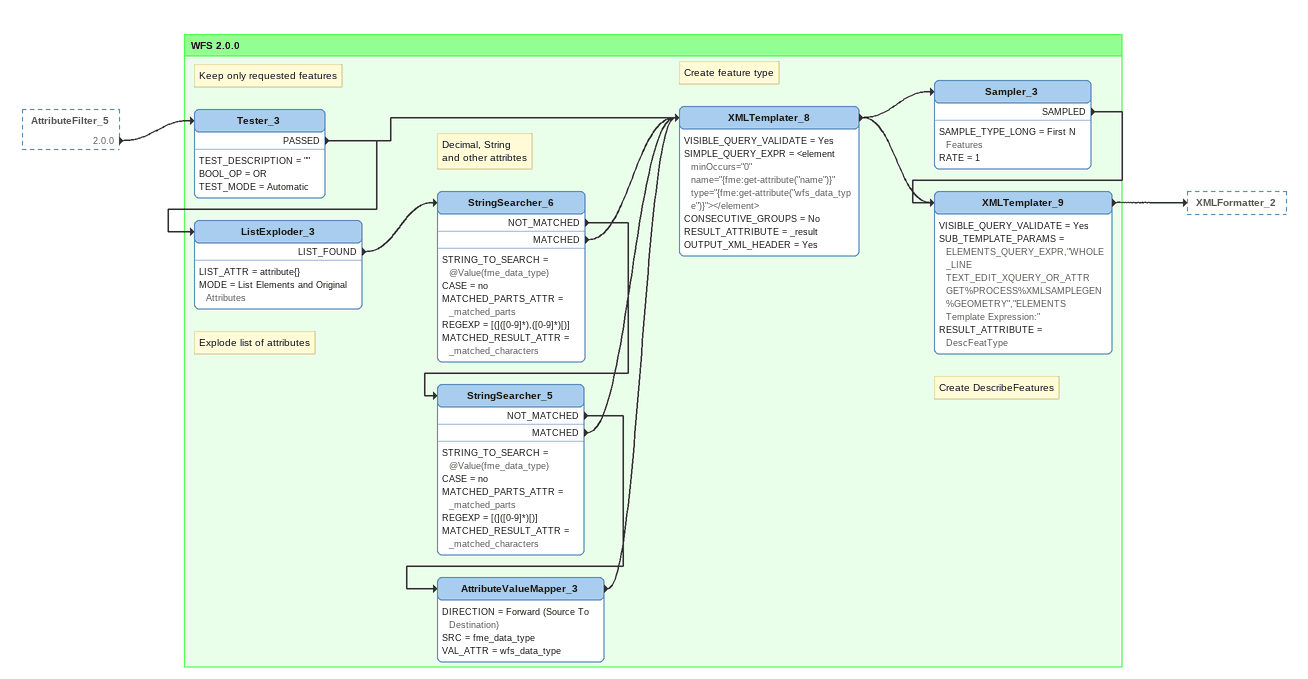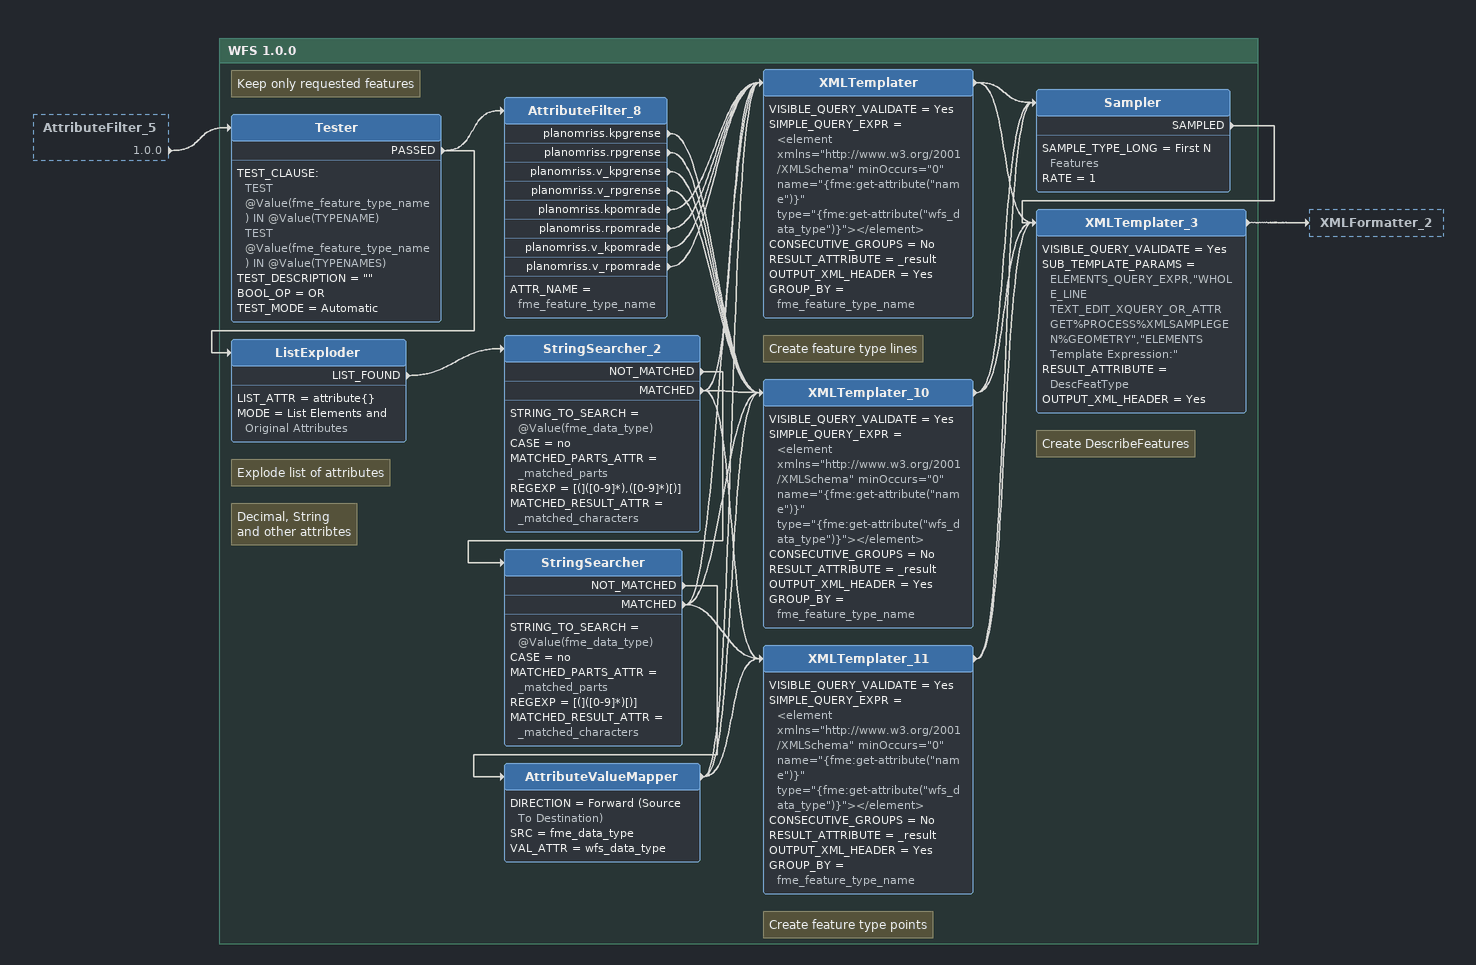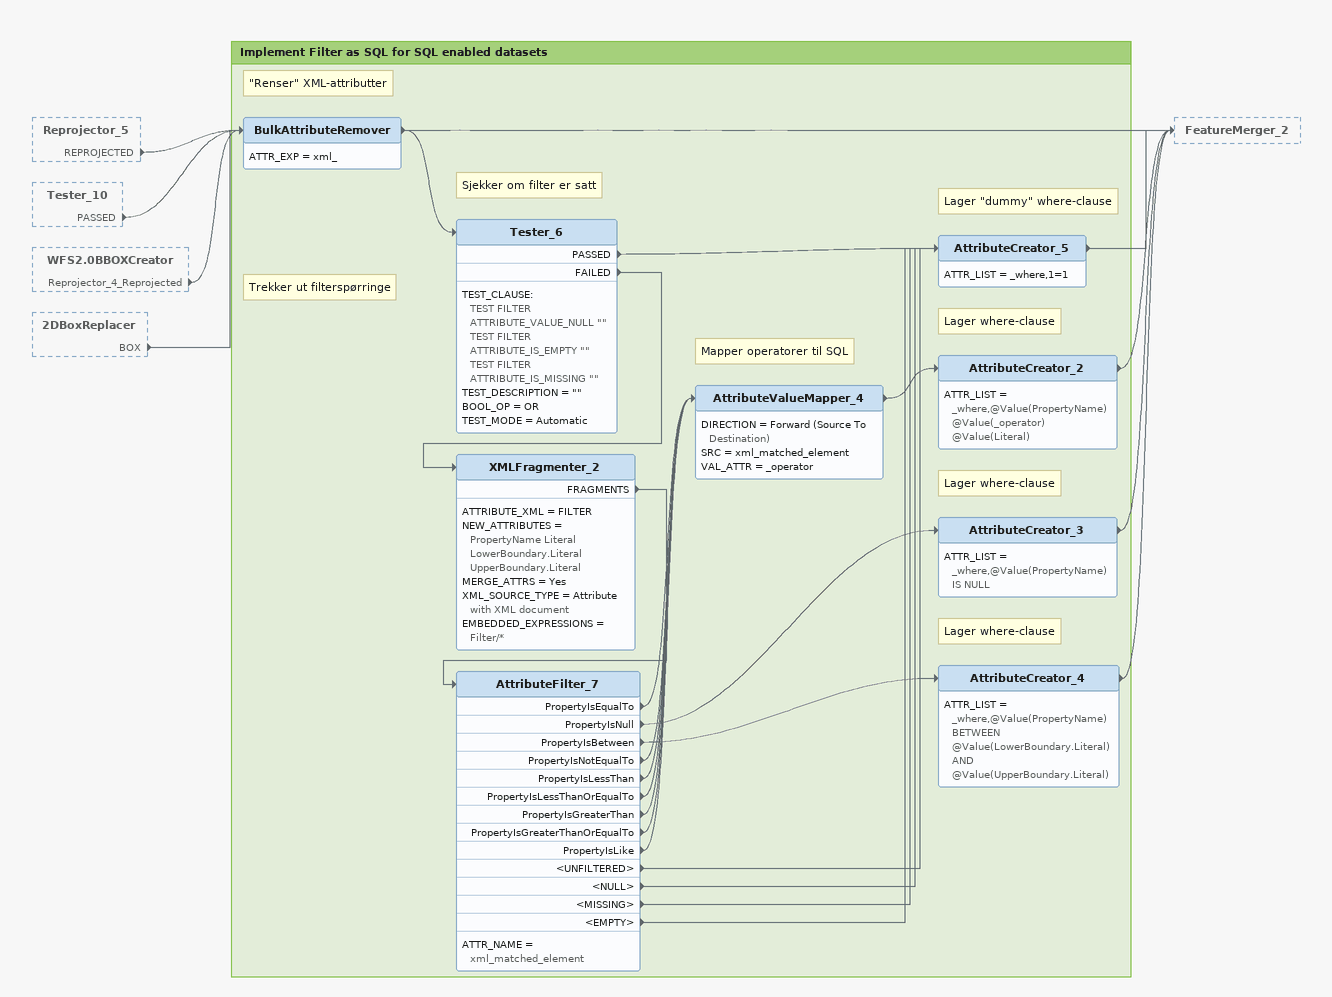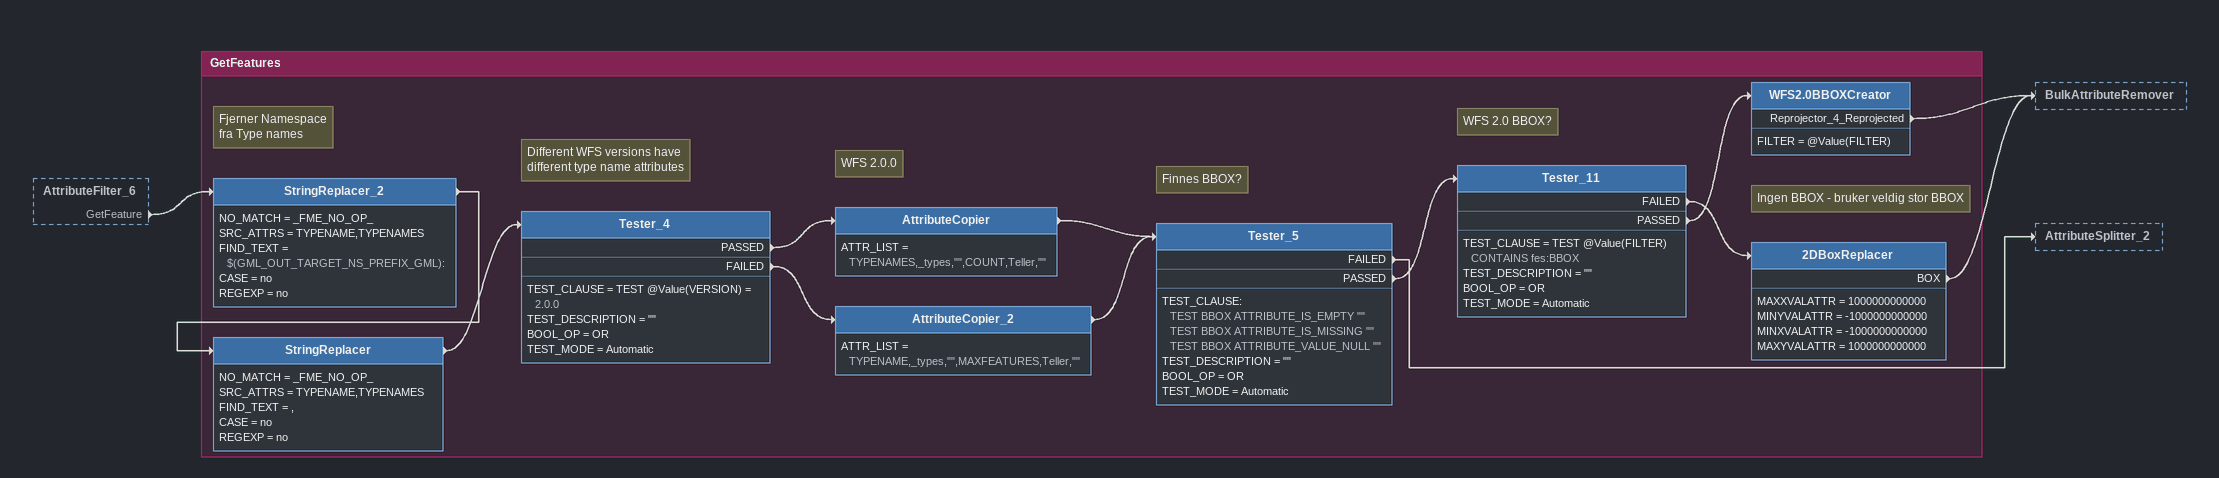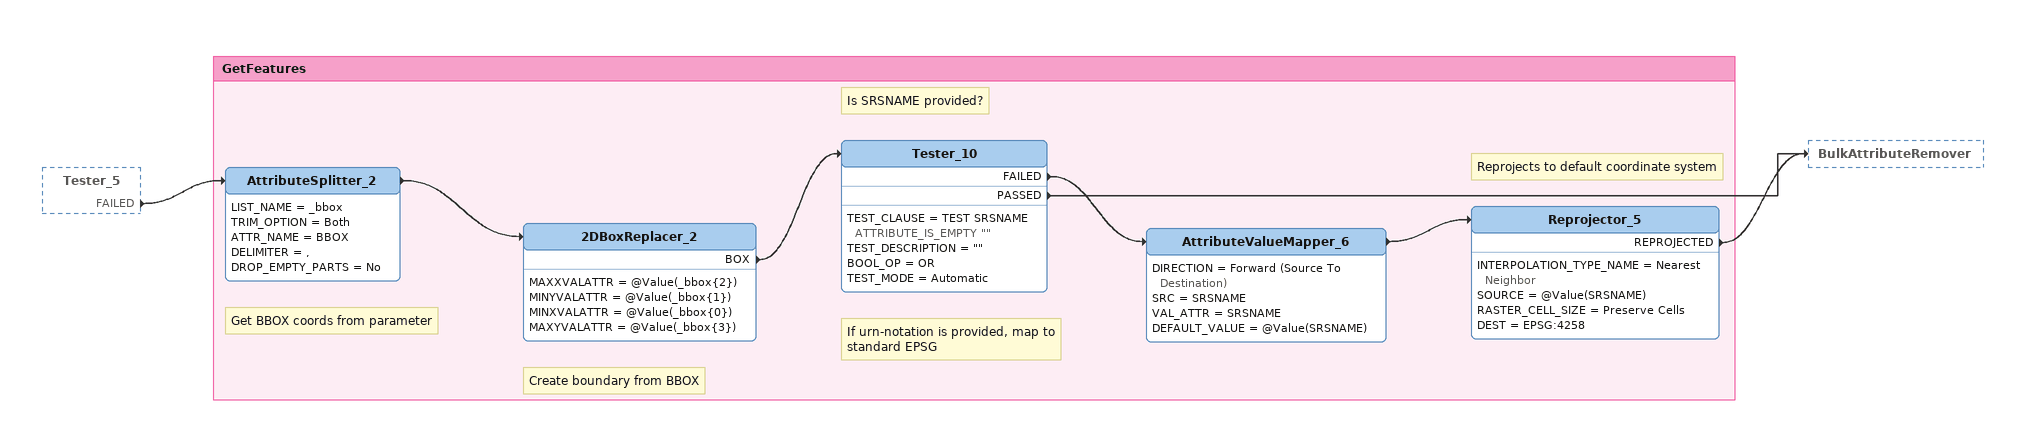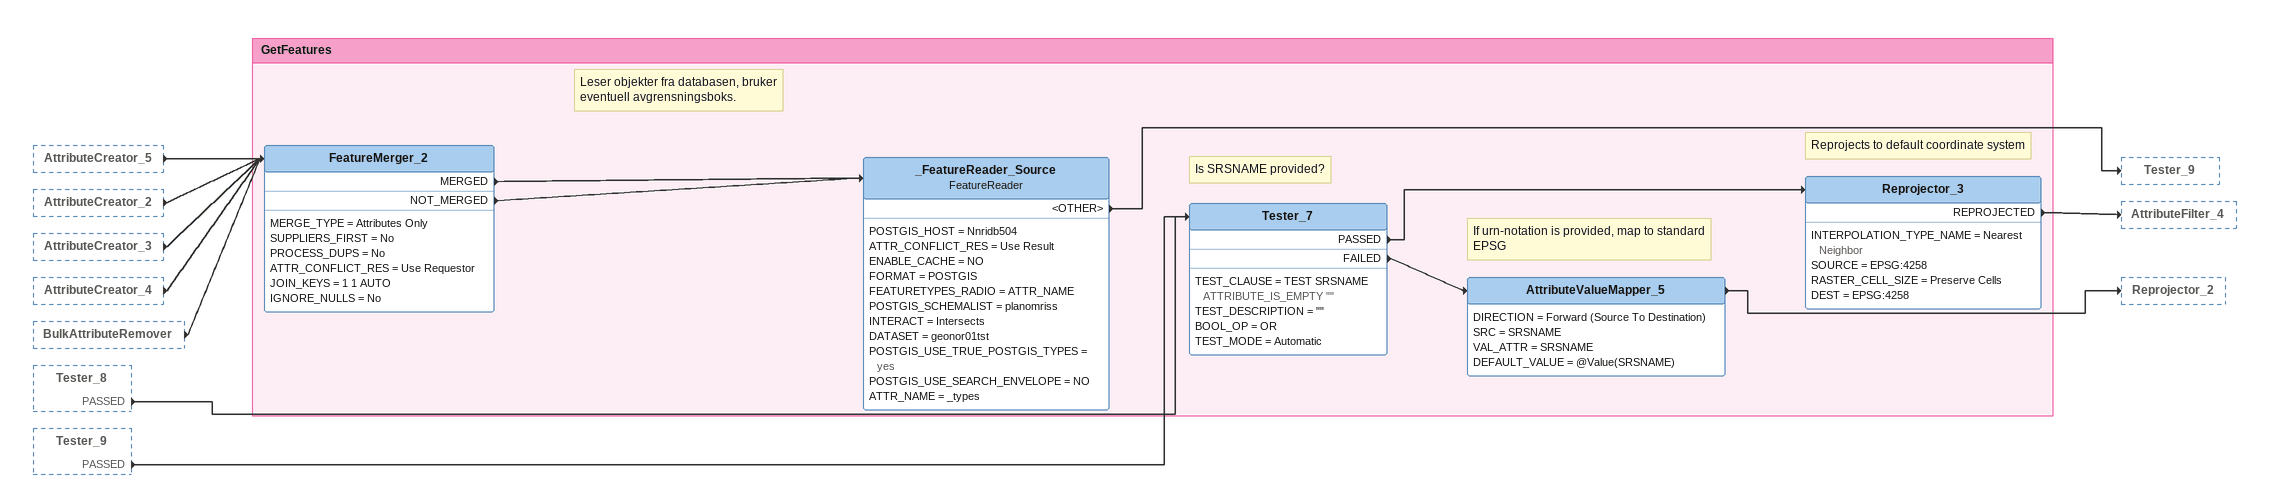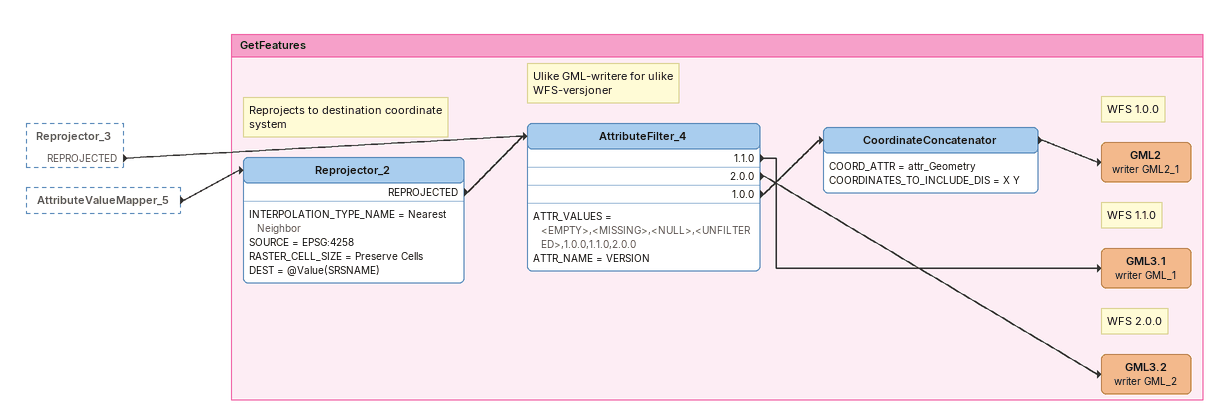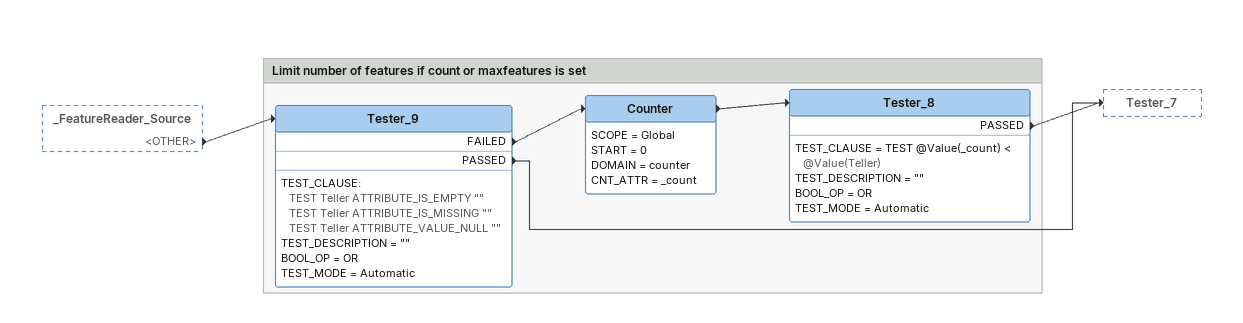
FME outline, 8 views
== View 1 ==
AttributeFilter_5 [outside]
    2.0.0 -> Tester_3

Bookmark: WFS 2.0.0
Note: Keep only requested features
Tester_3
    TEST_DESCRIPTION = ""
    BOOL_OP = OR
    TEST_MODE = Automatic
    PASSED -> ListExploder_3
    PASSED -> XMLTemplater_8
Note: Explode list of attributes
ListExploder_3
    LIST_ATTR = attribute{}
    MODE = List Elements and Original Attributes
    LIST_FOUND -> StringSearcher_6
Note: Decimal, String / and other attribtes
StringSearcher_6
    STRING_TO_SEARCH = @Value(fme_data_type)
    CASE = no
    MATCHED_PARTS_ATTR = _matched_parts
    REGEXP = [(]([0-9]*),([0-9]*)[)]
    MATCHED_RESULT_ATTR = _matched_characters
    NOT_MATCHED -> StringSearcher_5
    MATCHED -> XMLTemplater_8
StringSearcher_5
    STRING_TO_SEARCH = @Value(fme_data_type)
    CASE = no
    MATCHED_PARTS_ATTR = _matched_parts
    REGEXP = [(]([0-9]*)[)]
    MATCHED_RESULT_ATTR = _matched_characters
    NOT_MATCHED -> AttributeValueMapper_3
    MATCHED -> XMLTemplater_8
AttributeValueMapper_3
    DIRECTION = Forward (Source To Destination)
    SRC = fme_data_type
    VAL_ATTR = wfs_data_type
    -> XMLTemplater_8
Note: Create feature type
XMLTemplater_8
    VISIBLE_QUERY_VALIDATE = Yes
    SIMPLE_QUERY_EXPR = <element minOccurs="0" name="{fme:get-attribute("name")}" type="{fme:get-attribute("wfs_data_type")}"></element>
    CONSECUTIVE_GROUPS = No
    RESULT_ATTRIBUTE = _result
    OUTPUT_XML_HEADER = Yes
    -> XMLTemplater_9
    -> Sampler_3
Sampler_3
    SAMPLE_TYPE_LONG = First N Features
    RATE = 1
    SAMPLED -> XMLTemplater_9
Note: Create DescribeFeatures
XMLTemplater_9
    VISIBLE_QUERY_VALIDATE = Yes
    SUB_TEMPLATE_PARAMS = ELEMENTS_QUERY_EXPR,"WHOLE_LINE TEXT_EDIT_XQUERY_OR_ATTR GET%PROCESS%XMLSAMPLEGEN%GEOMETRY","ELEMENTS Template Expression:"
    RESULT_ATTRIBUTE = DescFeatType
    -> XMLFormatter_2

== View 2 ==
AttributeFilter_5 [outside]
    1.0.0 -> Tester

Bookmark: WFS 1.0.0
Note: Keep only requested features
Tester
    TEST_CLAUSE:
      TEST @Value(fme_feature_type_name) IN @Value(TYPENAME)
      TEST @Value(fme_feature_type_name) IN @Value(TYPENAMES)
    TEST_DESCRIPTION = ""
    BOOL_OP = OR
    TEST_MODE = Automatic
    PASSED -> ListExploder
    PASSED -> AttributeFilter_8
AttributeFilter_8
    ATTR_NAME = fme_feature_type_name
    planomriss.kpgrense -> XMLTemplater_10
    planomriss.rpgrense -> XMLTemplater_10
    planomriss.v_kpgrense -> XMLTemplater_10
    planomriss.v_rpgrense -> XMLTemplater_10
    planomriss.kpomrade -> XMLTemplater
    planomriss.rpomrade -> XMLTemplater
    planomriss.v_kpomrade -> XMLTemplater
    planomriss.v_rpomrade -> XMLTemplater
Note: Explode list of attributes
ListExploder
    LIST_ATTR = attribute{}
    MODE = List Elements and Original Attributes
    LIST_FOUND -> StringSearcher_2
Note: Decimal, String / and other attribtes
StringSearcher_2
    STRING_TO_SEARCH = @Value(fme_data_type)
    CASE = no
    MATCHED_PARTS_ATTR = _matched_parts
    REGEXP = [(]([0-9]*),([0-9]*)[)]
    MATCHED_RESULT_ATTR = _matched_characters
    NOT_MATCHED -> StringSearcher
    MATCHED -> XMLTemplater
    MATCHED -> XMLTemplater_10
    MATCHED -> XMLTemplater_11
StringSearcher
    STRING_TO_SEARCH = @Value(fme_data_type)
    CASE = no
    MATCHED_PARTS_ATTR = _matched_parts
    REGEXP = [(]([0-9]*)[)]
    MATCHED_RESULT_ATTR = _matched_characters
    NOT_MATCHED -> AttributeValueMapper
    MATCHED -> XMLTemplater
    MATCHED -> XMLTemplater_10
    MATCHED -> XMLTemplater_11
AttributeValueMapper
    DIRECTION = Forward (Source To Destination)
    SRC = fme_data_type
    VAL_ATTR = wfs_data_type
    -> XMLTemplater_11
    -> XMLTemplater_10
    -> XMLTemplater
XMLTemplater
    VISIBLE_QUERY_VALIDATE = Yes
    SIMPLE_QUERY_EXPR = <element xmlns="http://www.w3.org/2001/XMLSchema" minOccurs="0" name="{fme:get-attribute("name")}" type="{fme:get-attribute("wfs_data_type")}"></element>
    CONSECUTIVE_GROUPS = No
    RESULT_ATTRIBUTE = _result
    OUTPUT_XML_HEADER = Yes
    GROUP_BY = fme_feature_type_name
    -> Sampler
    -> XMLTemplater_3
Note: Create feature type lines
XMLTemplater_10
    VISIBLE_QUERY_VALIDATE = Yes
    SIMPLE_QUERY_EXPR = <element xmlns="http://www.w3.org/2001/XMLSchema" minOccurs="0" name="{fme:get-attribute("name")}" type="{fme:get-attribute("wfs_data_type")}"></element>
    CONSECUTIVE_GROUPS = No
    RESULT_ATTRIBUTE = _result
    OUTPUT_XML_HEADER = Yes
    GROUP_BY = fme_feature_type_name
    -> Sampler
    -> XMLTemplater_3
Note: Create feature type points
XMLTemplater_11
    VISIBLE_QUERY_VALIDATE = Yes
    SIMPLE_QUERY_EXPR = <element xmlns="http://www.w3.org/2001/XMLSchema" minOccurs="0" name="{fme:get-attribute("name")}" type="{fme:get-attribute("wfs_data_type")}"></element>
    CONSECUTIVE_GROUPS = No
    RESULT_ATTRIBUTE = _result
    OUTPUT_XML_HEADER = Yes
    GROUP_BY = fme_feature_type_name
    -> Sampler
    -> XMLTemplater_3
Sampler
    SAMPLE_TYPE_LONG = First N Features
    RATE = 1
    SAMPLED -> XMLTemplater_3
Note: Create DescribeFeatures
XMLTemplater_3
    VISIBLE_QUERY_VALIDATE = Yes
    SUB_TEMPLATE_PARAMS = ELEMENTS_QUERY_EXPR,"WHOLE_LINE TEXT_EDIT_XQUERY_OR_ATTR GET%PROCESS%XMLSAMPLEGEN%GEOMETRY","ELEMENTS Template Expression:"
    RESULT_ATTRIBUTE = DescFeatType
    OUTPUT_XML_HEADER = Yes
    -> XMLFormatter_2

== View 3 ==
Reprojector_5 [outside]
    REPROJECTED -> BulkAttributeRemover
Tester_10 [outside]
    PASSED -> BulkAttributeRemover
WFS2.0BBOXCreator [outside]
    Reprojector_4_Reprojected -> BulkAttributeRemover
2DBoxReplacer [outside]
    BOX -> BulkAttributeRemover

Bookmark: Implement Filter as SQL for SQL enabled datasets
Note: "Renser" XML-attributter
BulkAttributeRemover
    ATTR_EXP = xml_
    -> Tester_6
    -> FeatureMerger_2
Note: Sjekker om filter er satt
Tester_6
    TEST_CLAUSE:
      TEST FILTER ATTRIBUTE_VALUE_NULL ""
      TEST FILTER ATTRIBUTE_IS_EMPTY ""
      TEST FILTER ATTRIBUTE_IS_MISSING ""
    TEST_DESCRIPTION = ""
    BOOL_OP = OR
    TEST_MODE = Automatic
    PASSED -> AttributeCreator_5
    FAILED -> XMLFragmenter_2
Note: Trekker ut filterspørringe
XMLFragmenter_2
    ATTRIBUTE_XML = FILTER
    NEW_ATTRIBUTES = PropertyName Literal LowerBoundary.Literal UpperBoundary.Literal
    MERGE_ATTRS = Yes
    XML_SOURCE_TYPE = Attribute with XML document
    EMBEDDED_EXPRESSIONS = Filter/*
    FRAGMENTS -> AttributeFilter_7
AttributeFilter_7
    ATTR_NAME = xml_matched_element
    PropertyIsEqualTo -> AttributeValueMapper_4
    PropertyIsNull -> AttributeCreator_3
    PropertyIsBetween -> AttributeCreator_4
    PropertyIsNotEqualTo -> AttributeValueMapper_4
    PropertyIsLessThan -> AttributeValueMapper_4
    PropertyIsLessThanOrEqualTo -> AttributeValueMapper_4
    PropertyIsGreaterThan -> AttributeValueMapper_4
    PropertyIsGreaterThanOrEqualTo -> AttributeValueMapper_4
    PropertyIsLike -> AttributeValueMapper_4
    <UNFILTERED> -> AttributeCreator_5
    <NULL> -> AttributeCreator_5
    <MISSING> -> AttributeCreator_5
    <EMPTY> -> AttributeCreator_5
Note: Lager "dummy" where-clause
AttributeCreator_5
    ATTR_LIST = _where,1=1
    -> FeatureMerger_2
Note: Mapper operatorer til SQL
AttributeValueMapper_4
    DIRECTION = Forward (Source To Destination)
    SRC = xml_matched_element
    VAL_ATTR = _operator
    -> AttributeCreator_2
Note: Lager where-clause
AttributeCreator_2
    ATTR_LIST = _where,@Value(PropertyName) @Value(_operator) @Value(Literal)
    -> FeatureMerger_2
Note: Lager where-clause
AttributeCreator_3
    ATTR_LIST = _where,@Value(PropertyName) IS NULL
    -> FeatureMerger_2
Note: Lager where-clause
AttributeCreator_4
    ATTR_LIST = _where,@Value(PropertyName) BETWEEN @Value(LowerBoundary.Literal) AND @Value(UpperBoundary.Literal)
    -> FeatureMerger_2

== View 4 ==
AttributeFilter_6 [outside]
    GetFeature -> StringReplacer_2

Bookmark: GetFeatures
Note: Fjerner Namespace / fra Type names
StringReplacer_2
    NO_MATCH = _FME_NO_OP_
    SRC_ATTRS = TYPENAME,TYPENAMES
    FIND_TEXT = $(GML_OUT_TARGET_NS_PREFIX_GML):
    CASE = no
    REGEXP = no
    -> StringReplacer
StringReplacer
    NO_MATCH = _FME_NO_OP_
    SRC_ATTRS = TYPENAME,TYPENAMES
    FIND_TEXT = ,
    CASE = no
    REGEXP = no
    -> Tester_4
Note: Different WFS versions have / different type name attributes
Tester_4
    TEST_CLAUSE = TEST @Value(VERSION) = 2.0.0
    TEST_DESCRIPTION = ""
    BOOL_OP = OR
    TEST_MODE = Automatic
    PASSED -> AttributeCopier
    FAILED -> AttributeCopier_2
Note: WFS 2.0.0
AttributeCopier
    ATTR_LIST = TYPENAMES,_types,"",COUNT,Teller,""
    -> Tester_5
AttributeCopier_2
    ATTR_LIST = TYPENAME,_types,"",MAXFEATURES,Teller,""
    -> Tester_5
Note: Finnes BBOX?
Tester_5
    TEST_CLAUSE:
      TEST BBOX ATTRIBUTE_IS_EMPTY ""
      TEST BBOX ATTRIBUTE_IS_MISSING ""
      TEST BBOX ATTRIBUTE_VALUE_NULL ""
    TEST_DESCRIPTION = ""
    BOOL_OP = OR
    TEST_MODE = Automatic
    FAILED -> AttributeSplitter_2
    PASSED -> Tester_11
Note: WFS 2.0 BBOX?
Tester_11
    TEST_CLAUSE = TEST @Value(FILTER) CONTAINS fes:BBOX
    TEST_DESCRIPTION = ""
    BOOL_OP = OR
    TEST_MODE = Automatic
    FAILED -> 2DBoxReplacer
    PASSED -> WFS2.0BBOXCreator
WFS2.0BBOXCreator
    FILTER = @Value(FILTER)
    Reprojector_4_Reprojected -> BulkAttributeRemover
Note: Ingen BBOX - bruker veldig stor BBOX
2DBoxReplacer
    MAXXVALATTR = 1000000000000
    MINYVALATTR = -1000000000000
    MINXVALATTR = -1000000000000
    MAXYVALATTR = 1000000000000
    BOX -> BulkAttributeRemover

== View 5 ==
Tester_5 [outside]
    FAILED -> AttributeSplitter_2

Bookmark: GetFeatures
Note: Get BBOX coords from parameter
AttributeSplitter_2
    LIST_NAME = _bbox
    TRIM_OPTION = Both
    ATTR_NAME = BBOX
    DELIMITER = ,
    DROP_EMPTY_PARTS = No
    -> 2DBoxReplacer_2
Note: Create boundary from BBOX
2DBoxReplacer_2
    MAXXVALATTR = @Value(_bbox{2})
    MINYVALATTR = @Value(_bbox{1})
    MINXVALATTR = @Value(_bbox{0})
    MAXYVALATTR = @Value(_bbox{3})
    BOX -> Tester_10
Note: Is SRSNAME provided?
Tester_10
    TEST_CLAUSE = TEST SRSNAME ATTRIBUTE_IS_EMPTY ""
    TEST_DESCRIPTION = ""
    BOOL_OP = OR
    TEST_MODE = Automatic
    FAILED -> AttributeValueMapper_6
    PASSED -> BulkAttributeRemover
Note: If urn-notation is provided, map to standard EPSG
AttributeValueMapper_6
    DIRECTION = Forward (Source To Destination)
    SRC = SRSNAME
    VAL_ATTR = SRSNAME
    DEFAULT_VALUE = @Value(SRSNAME)
    -> Reprojector_5
Note: Reprojects to default coordinate system
Reprojector_5
    INTERPOLATION_TYPE_NAME = Nearest Neighbor
    SOURCE = @Value(SRSNAME)
    RASTER_CELL_SIZE = Preserve Cells
    DEST = EPSG:4258
    REPROJECTED -> BulkAttributeRemover

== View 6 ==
AttributeCreator_5 [outside]
    -> FeatureMerger_2
AttributeCreator_2 [outside]
    -> FeatureMerger_2
AttributeCreator_3 [outside]
    -> FeatureMerger_2
AttributeCreator_4 [outside]
    -> FeatureMerger_2
BulkAttributeRemover [outside]
    -> FeatureMerger_2
Tester_8 [outside]
    PASSED -> Tester_7
Tester_9 [outside]
    PASSED -> Tester_7

Bookmark: GetFeatures
FeatureMerger_2
    MERGE_TYPE = Attributes Only
    SUPPLIERS_FIRST = No
    PROCESS_DUPS = No
    ATTR_CONFLICT_RES = Use Requestor
    JOIN_KEYS = 1 1 AUTO
    IGNORE_NULLS = No
    MERGED -> _FeatureReader_Source
    NOT_MERGED -> _FeatureReader_Source
Note: Leser objekter fra databasen, bruker eventuell avgrensningsboks.
_FeatureReader_Source: FeatureReader
    POSTGIS_HOST = Nnridb504
    ATTR_CONFLICT_RES = Use Result
    ENABLE_CACHE = NO
    FORMAT = POSTGIS
    FEATURETYPES_RADIO = ATTR_NAME
    POSTGIS_SCHEMALIST = planomriss
    INTERACT = Intersects
    DATASET = geonor01tst
    POSTGIS_USE_TRUE_POSTGIS_TYPES = yes
    POSTGIS_USE_SEARCH_ENVELOPE = NO
    ATTR_NAME = _types
    <OTHER> -> Tester_9
Note: Is SRSNAME provided?
Tester_7
    TEST_CLAUSE = TEST SRSNAME ATTRIBUTE_IS_EMPTY ""
    TEST_DESCRIPTION = ""
    BOOL_OP = OR
    TEST_MODE = Automatic
    PASSED -> Reprojector_3
    FAILED -> AttributeValueMapper_5
Note: Reprojects to default coordinate system
Reprojector_3
    INTERPOLATION_TYPE_NAME = Nearest Neighbor
    SOURCE = EPSG:4258
    RASTER_CELL_SIZE = Preserve Cells
    DEST = EPSG:4258
    REPROJECTED -> AttributeFilter_4
Note: If urn-notation is provided, map to standard EPSG
AttributeValueMapper_5
    DIRECTION = Forward (Source To Destination)
    SRC = SRSNAME
    VAL_ATTR = SRSNAME
    DEFAULT_VALUE = @Value(SRSNAME)
    -> Reprojector_2

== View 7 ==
Reprojector_3 [outside]
    REPROJECTED -> AttributeFilter_4
AttributeValueMapper_5 [outside]
    -> Reprojector_2

Bookmark: GetFeatures
Note: Reprojects to destination coordinate system
Reprojector_2
    INTERPOLATION_TYPE_NAME = Nearest Neighbor
    SOURCE = EPSG:4258
    RASTER_CELL_SIZE = Preserve Cells
    DEST = @Value(SRSNAME)
    REPROJECTED -> AttributeFilter_4
Note: Ulike GML-writere for ulike WFS-versjoner
AttributeFilter_4
    ATTR_VALUES = <EMPTY>,<MISSING>,<NULL>,<UNFILTERED>,1.0.0,1.1.0,2.0.0
    ATTR_NAME = VERSION
    1.1.0 -> GML3.1 (writer GML_1)
    2.0.0 -> GML3.2 (writer GML_2)
    1.0.0 -> CoordinateConcatenator
CoordinateConcatenator
    COORD_ATTR = attr_Geometry
    COORDINATES_TO_INCLUDE_DIS = X Y
    -> GML2 (writer GML2_1)
Note: WFS 1.0.0
GML2 (writer GML2_1)
Note: WFS 1.1.0
GML3.1 (writer GML_1)
Note: WFS 2.0.0
GML3.2 (writer GML_2)

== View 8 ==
_FeatureReader_Source [outside]
    <OTHER> -> Tester_9

Bookmark: Limit number of features if count or maxfeatures is set
Tester_9
    TEST_CLAUSE:
      TEST Teller ATTRIBUTE_IS_EMPTY ""
      TEST Teller ATTRIBUTE_IS_MISSING ""
      TEST Teller ATTRIBUTE_VALUE_NULL ""
    TEST_DESCRIPTION = ""
    BOOL_OP = OR
    TEST_MODE = Automatic
    FAILED -> Counter
    PASSED -> Tester_7
Counter
    SCOPE = Global
    START = 0
    DOMAIN = counter
    CNT_ATTR = _count
    -> Tester_8
Tester_8
    TEST_CLAUSE = TEST @Value(_count) < @Value(Teller)
    TEST_DESCRIPTION = ""
    BOOL_OP = OR
    TEST_MODE = Automatic
    PASSED -> Tester_7
